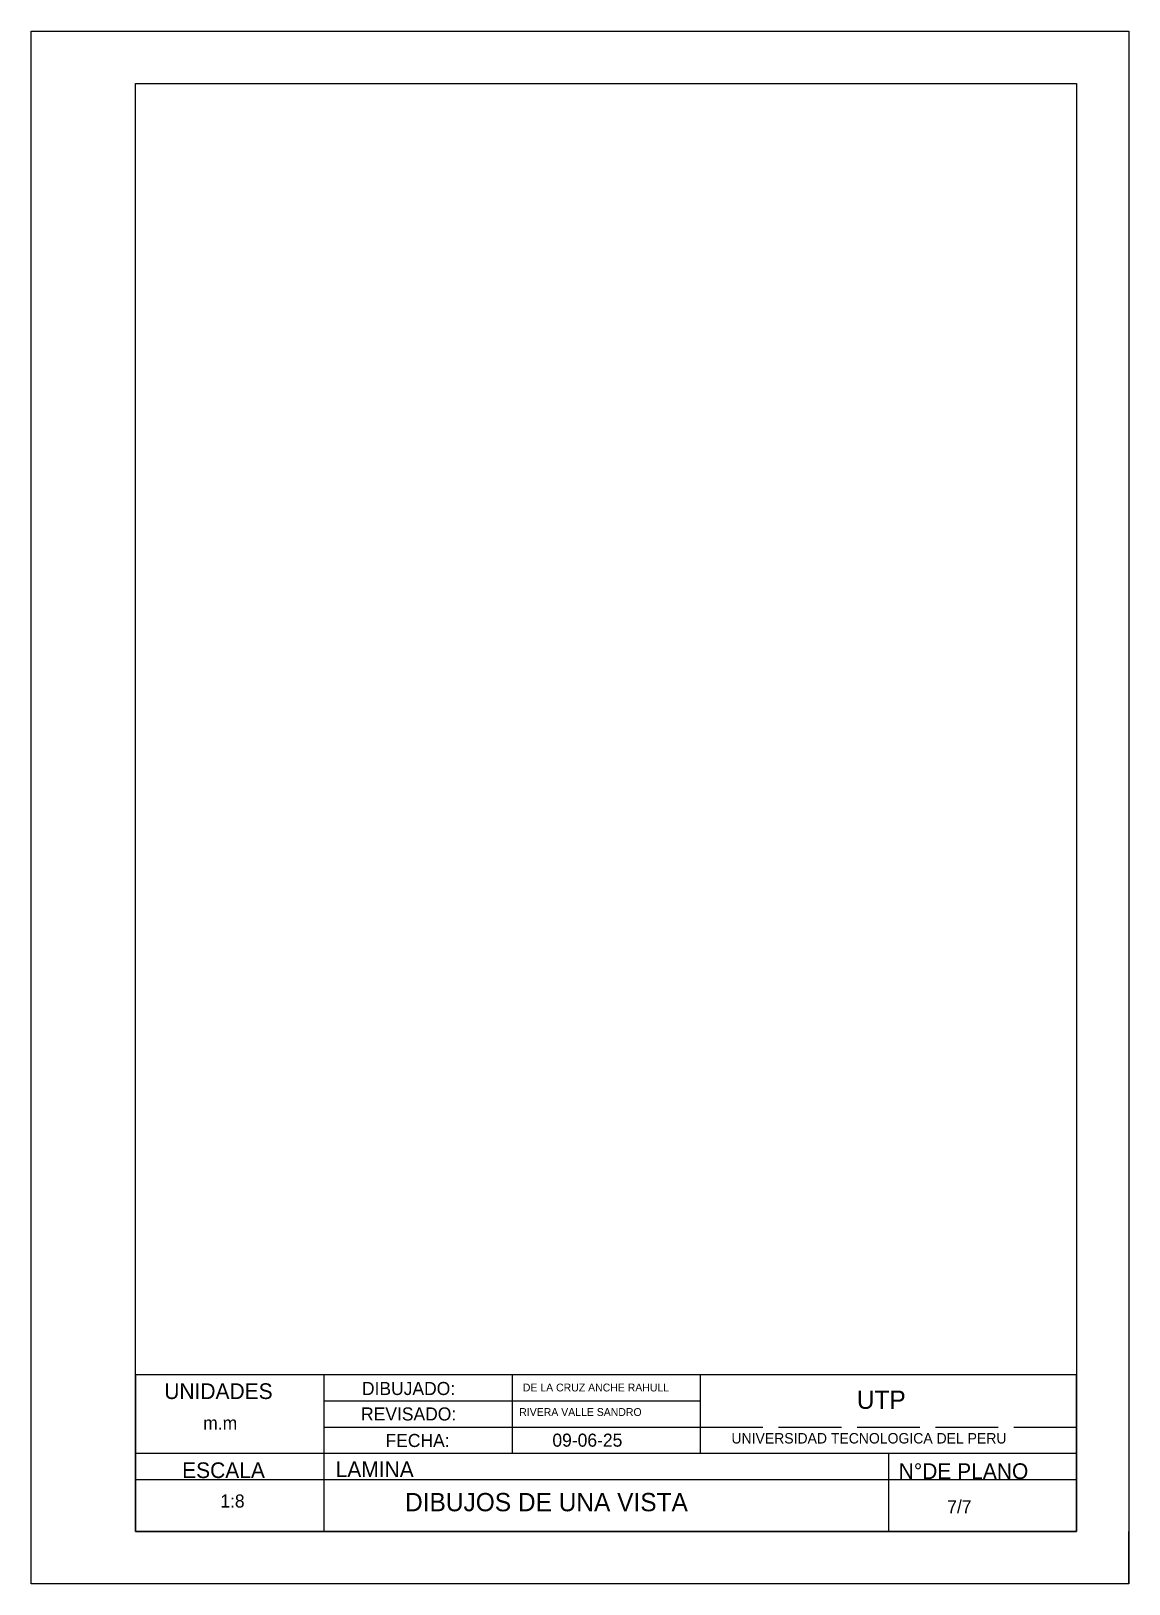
# Model space of a CAD drawing. Header units: millimetres. Extents: x 457 to 667, y -144 to 153.
import ezdxf

# ---------------------------------------------------------------- set-up
doc = ezdxf.new("R2010")
doc.units = ezdxf.units.MM
doc.linetypes.add('ACAD_ISO02W100', pattern=[15, 12, -3])

msp = doc.modelspace()

# ---------------------------------------------------------------- linework, layer by layer
for p, q in [((656.66, -104.22), (476.66, -104.22)), ((476.66, -104.22), (476.66, -134.22)), ((512.66, -104.22), (512.66, -134.22)), ((548.66, -104.22), (548.66, -119.22)), ((584.66, -104.22), (584.66, -119.22)), ((656.66, -134.22), (656.66, -104.22)), ((512.66, -109.22), (584.66, -109.22)), ((512.66, -114.22), (584.66, -114.22)), ((476.66, -119.22), (656.66, -119.22)), ((476.66, -119.22), (476.66, -124.22)), ((620.66, -119.22), (620.66, -134.22)), ((476.66, -124.22), (656.66, -124.22)), ((476.66, -134.22), (656.66, -134.22)), ((666.66, -144.22), (666.66, -134.22)), ((666.66, -134.22), (666.66, -134.22))]:
    msp.add_line(p, q)
at = {"linetype": 'ACAD_ISO02W100'}
msp.add_line((584.66, -114.22), (656.66, -114.22), dxfattribs=at)
for points in [[(456.66, 152.78), (666.66, 152.78), (666.66, -144.22), (456.66, -144.22)], [(476.66, 142.78), (656.66, 142.78), (656.66, -134.22), (476.66, -134.22)]]:
    msp.add_lwpolyline(points, close=True)

# ---------------------------------------------------------------- texts
for s, height, p in [('UNIDADES', 3, (482.14, -108.85)), ('DIBUJADO:', 2.5, (519.95, -108.09)), ('DE LA CRUZ ANCHE RAHULL', 1.5, (550.73, -107.4)), ('UTP', 3.5, (614.61, -110.74)), ('m.m', 2.5, (489.59, -114.69)), ('REVISADO:', 2.5, (519.78, -112.96)), ('RIVERA VALLE SANDRO', 1.5, (550.04, -112.09)), ('FECHA:', 2.5, (524.46, -118.03)), ('09-06-25', 2.5, (556.38, -117.97)), ('UNIVERSIDAD TECNOLOGICA DEL PERU', 2, (590.63, -117.36)), ('ESCALA', 3, (485.56, -123.97)), ('LAMINA', 3, (514.92, -123.79)), ('N°DE PLANO', 3, (622.62, -124.15)), ('1:8', 2.5, (492.86, -129.61)), ('DIBUJOS DE UNA VISTA', 3.5, (528.2, -130.32)), ('7/7', 2.5, (631.91, -130.7))]:
    msp.add_text(s, height=height).set_placement(p)

doc.saveas('drawing.dxf')
